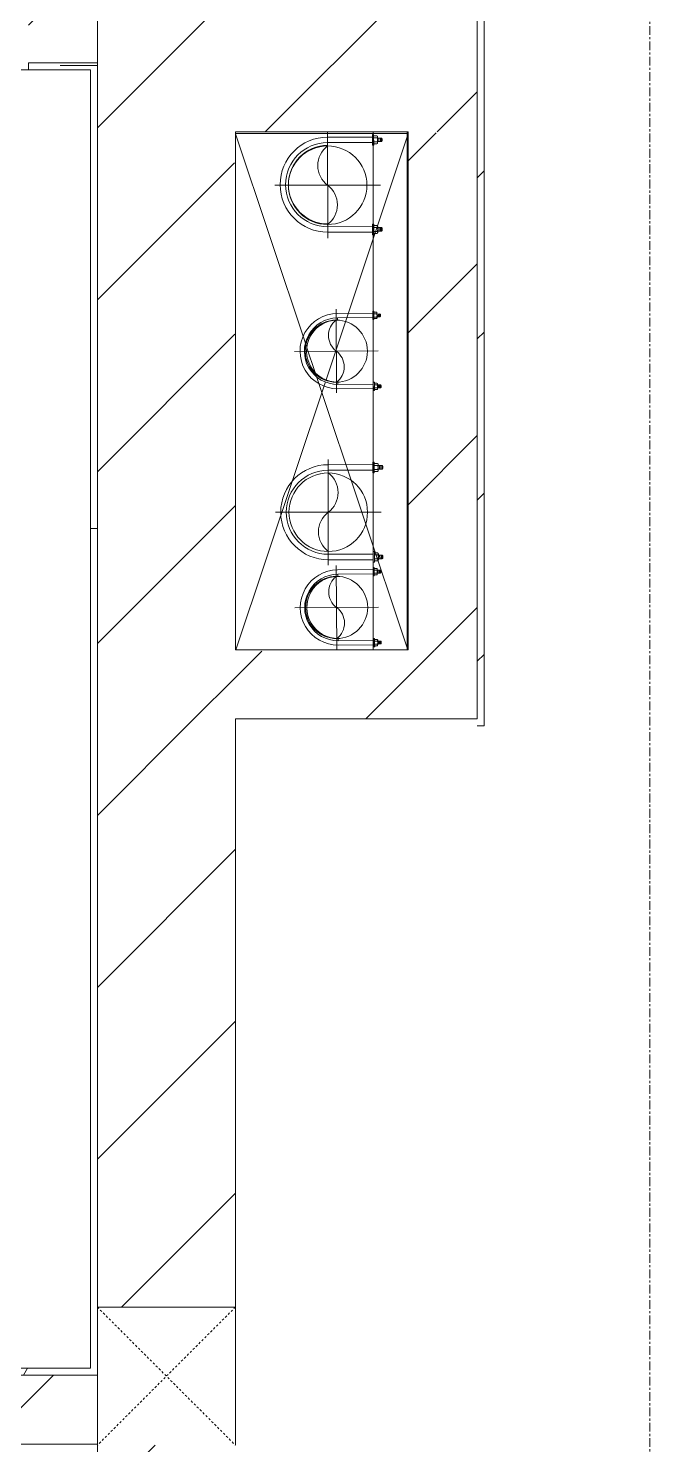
# Model space of a CAD drawing. Header units: millimetres. Extents: x 5357 to 201988, y -16345 to 109895.
# Drawn here: x 41753 to 42653, y 64836 to 66887 of the extents above; entities that cross this region are included whole.
import ezdxf

# ---------------------------------------------------------------- set-up
doc = ezdxf.new("R2010")
doc.units = ezdxf.units.MM
for name, pattern in [('Dash', [6, 3, -3]), ('Grid Line', [22.225, 12.7, -3.175, 3.175, -3.175]), ('IMPORT-CENTER _3_', [10.16, 6.35, -1.27, 1.27, -1.27])]:
    doc.linetypes.add(name, pattern=pattern)
for name, color, linetype, lineweight in [('0-1', 7, 'Continuous', 5), ('0-2', 53, 'Continuous', 9), ('A-CLNG', 13, 'Continuous', 9), ('A-FLOR', 192, 'Continuous', 9), ('A-FLOR-1', 10, 'Continuous', 9), ('A-FLOR-2', 53, 'Continuous', 9), ('A-WALL', 113, 'Continuous', 9), ('A-WALL-1', 9, 'Continuous', 18), ('A-WALL-2', 53, 'Continuous', 9), ('A-WALL-4', 113, 'Continuous', 18), ('A-WALL-PATT-1', 10, 'Continuous', 9), ('A-WALL-PATT-2', 53, 'Continuous', 9), ('A-WALL-PATT-3', 111, 'Continuous', 9), ('G-IMPT', 8, 'Continuous', 9), ('G-IMPT-2', 8, 'IMPORT-CENTER _3_', 9), ('I-WALL-1', 9, 'Continuous', 18), ('I-WALL-2', 53, 'Continuous', 9), ('I-WALL-3', 2, 'Continuous', 18), ('M-EQPM', 50, 'Continuous', 9), ('S-COLS', 52, 'Continuous', 9), ('S-COLS-5', 52, 'Continuous', 18), ('S-COLS-6', 52, 'Dash', 9), ('S-COLS-HDLN', 52, 'Dash', 9), ('S-GRID-1', 1, 'Grid Line', 9)]:
    doc.layers.add(name, color=color, linetype=linetype, lineweight=lineweight)
pattern_1 = [(45, (0, 0), (-116.67262, 116.67262), [])]
pattern_2 = [(0, (0, 0), (894.08, 223.52), [73.762, -596.798, 73.762, -596.798, -3576.32]), (0, (0, 0), (894.08, 223.52), [-1341.12, 73.762, -1267.358, 73.762, -596.798, -1564.64]), (0, (0, 0), (894.08, 223.52), [-3352.8, 73.762, -373.278, 73.762, -1043.838]), (120, (335.28, 111.76), (-640.614, 662.536), [73.762, -596.798, 73.762, -4173.118]), (120, (335.28, 111.76), (-640.614, 662.536), [-744.322, -596.798, 73.762, -1267.358, -2235.2]), (120, (335.28, 111.76), (-640.614, 662.536), [-2682.24, 73.762, -596.798, 73.762, -1490.878]), (120, (335.28, 111.76), (-640.614, 662.536), [-3426.562, -373.278, 73.762, -1043.838]), (240, (447.04, 558.8), (-253.466, -886.056), [73.762, -596.798, 73.762, -4173.118]), (240, (447.04, 558.8), (-253.466, -886.056), [-744.322, -596.798, 73.762, -1267.358, -2235.2]), (240, (447.04, 558.8), (-253.466, -886.056), [-2682.24, 73.762, -596.798, 73.762, -1490.878]), (240, (447.04, 558.8), (-253.466, -886.056), [-3426.562, -373.278, 73.762, -1043.838])]
pattern_3 = [(45, (0, 0), (-124.4508, 124.4508), [])]

# ---------------------------------------------------------------- blocks, each defined once
blk = doc.blocks.new('NCV_TKTC_KET CAU_rvt-1-TKCS_MB SÂN ĐƯỜNG NỘI BỘ')
at = {"layer": 'A-FLOR-1'}
for p, q in [((42402.6, 66936.9), (42402.6, 66736.9)), ((42402.6, 66736.9), (42402.6, 66936.9)), ((42302.6, 66734.9), (42052.7, 66734.9)), ((42052.7, 66734.9), (42052.7, 65986.9)), ((42052.6, 65886.9), (42052.6, 64836.9)), ((42052.6, 64836.9), (42052.6, 65886.9)), ((42402.6, 65886.9), (42275.5, 65886.9)), ((42275.5, 65886.9), (42402.6, 65886.9))]:
    blk.add_line(p, q, dxfattribs=at)
at = {"layer": 'A-FLOR-2'}
for p, q in [((42052.7, 66734.9), (42302.6, 66734.9)), ((42052.7, 65986.9), (42052.7, 66734.9))]:
    blk.add_line(p, q, dxfattribs=at)
blk = doc.blocks.new('NCV_TKTC_TANG 1_rvt-1-TKCS_MB SÂN ĐƯỜNG NỘI BỘ')
at = {"layer": 'A-WALL-PATT-1'}
h = blk.add_hatch(dxfattribs=at)
h.set_pattern_fill('FP_1', color=256, style=0, pattern_type=2)
h.set_pattern_definition(pattern_3)
h.paths.add_polyline_path([(41852.6, 66836.9), (41852.6, 66936.9), (41752.6, 66936.9), (41752.6, 66836.9)])
h.paths.add_polyline_path([(40555.2, 66836.9), (40952.6, 66836.9), (40952.6, 66936.9), (40052.6, 66936.9), (40052.6, 66836.9), (40459.9, 66836.9)])
h = blk.add_hatch(dxfattribs=at)
h.set_pattern_fill('FP_3', color=256, style=0, pattern_type=2)
h.set_pattern_definition(pattern_2)
h.paths.add_polyline_path([(41842.6, 66827), (41852.6, 66827), (41852.5, 66836.9), (41752.6, 66836.9), (41752.6, 66827), (41837.3, 66827)])
h.paths.add_polyline_path([(40229.8, 66827), (40952.6, 66827), (40950.4, 66836.9), (40052.6, 66835.9), (40052.6, 66827), (40062.6, 66827)])
h = blk.add_hatch(dxfattribs=at)
h.set_pattern_fill('FP_3', color=256, style=0, pattern_type=2)
h.set_pattern_definition(pattern_2)
h.paths.add_polyline_path([(41852.6, 64936.9), (41852.6, 66827), (41842.6, 66827), (41842.6, 64936.9)])
h = blk.add_hatch(dxfattribs=at)
h.set_pattern_fill('FP_1', color=256, style=0, pattern_type=2)
h.set_pattern_definition(pattern_3)
h.paths.add_polyline_path([(41670.3, 64836.9), (41852.6, 64836.9), (41852.6, 64936.9), (40052.6, 64936.9), (40052.6, 64836.9), (41624.3, 64836.9)])
h.paths.add_polyline_path([(38152.6, 64836.9), (39952.6, 64836.9), (39952.6, 64936.9), (38152.6, 64936.9), (38152.6, 64842.2)])
h = blk.add_hatch(dxfattribs=at)
h.set_pattern_fill('FP_3', color=256, style=0, pattern_type=2)
h.set_pattern_definition(pattern_2)
h.paths.add_polyline_path([(41586.1, 64936.9), (41842.6, 64936.9), (41842.6, 64946.9), (40062.6, 64946.9), (40062.6, 64936.9), (41568.5, 64936.9)])
at = {"layer": 'A-WALL-PATT-2'}
h = blk.add_hatch(dxfattribs=at)
h.set_pattern_fill('FP_2', color=256, style=0, pattern_type=2)
h.set_pattern_definition(pattern_1)
h.paths.add_polyline_path([(38050.8, 64826.9), (41842.6, 64827.4), (41842.6, 64836.9), (38042.6, 64836.4), (38042.6, 64826.9)])
h = blk.add_hatch(dxfattribs=at)
h.set_pattern_fill('FP_2', color=256, style=0, pattern_type=2)
h.set_pattern_definition(pattern_1)
h.paths.add_polyline_path([(41842.6, 61836.9), (41852.6, 61836.9), (41852.6, 63595.3), (41842.6, 63595.3), (41842.6, 61837)])
h.paths.add_polyline_path([(41852.6, 64685.3), (41852.6, 64685.3), (41852.6, 64836.9), (41842.6, 64836.9), (41842.6, 64685.3)])
at = {"layer": 'A-WALL-1'}
for p, q in [((41852.6, 66836.9), (41852.6, 66936.9)), ((41852.6, 64936.9), (40052.6, 64936.9)), ((41852.6, 64836.9), (41852.6, 64936.9)), ((40052.6, 64836.9), (41852.6, 64836.9))]:
    blk.add_line(p, q, dxfattribs=at)
at = {"layer": 'A-WALL-2'}
for p, q in [((41852.6, 66837), (41752.6, 66837)), ((41752.6, 66836.9), (41852.6, 66836.9))]:
    blk.add_line(p, q, dxfattribs=at)
at = {"layer": 'I-WALL-1'}
for p, q in [((41752.6, 66836.9), (41752.6, 66827)), ((41852.6, 66827), (41852.6, 66837)), ((41752.6, 66827), (41842.6, 66827)), ((41842.6, 66827), (41842.6, 64946.9)), ((41852.6, 64936.9), (41852.6, 66827)), ((40062.6, 64936.9), (41842.6, 64936.9)), ((41842.6, 64946.9), (41651, 64946.9)), ((41842.6, 64936.9), (41852.6, 64936.9)), ((41842.6, 64836.9), (40052.6, 64836.9)), ((41852.6, 64836.9), (41842.6, 64836.9)), ((41852.6, 64685.3), (41852.6, 64836.9))]:
    blk.add_line(p, q, dxfattribs=at)
at = {"layer": 'I-WALL-2'}
blk.add_line((41752.6, 66827), (40952.6, 66827), dxfattribs=at)
blk = doc.blocks.new('TKTC_XREF_251221_MB TANG 1 - TKTC_XREF_260130_MB TANG 1_dwg_CUM U_DN100-4202115-TKCS_MB SÂN ĐƯỜNG NỘI BỘ')
at = {"layer": 'G-IMPT'}
for p, q in [((-79.1, 66.6), (-79.1, 63.4)), ((-76.6, 66.6), (-76.6, 63.4)), ((-74.6, 66.6), (-74.6, 63.4)), ((-72.7, 69.3), (-72.7, 60.7)), ((-66.9, 67.9), (-71.7, 67.9)), ((-66.9, 62.1), (-71.7, 62.1)), ((-65, 69), (0, 69)), ((-79.1, -63.4), (-79.1, -66.6)), ((-76.6, -63.4), (-76.6, -66.6)), ((-74.6, -63.4), (-74.6, -66.6)), ((-72.7, -60.7), (-72.7, -69.3)), ((-66.9, -62.1), (-71.7, -62.1)), ((-66.9, -67.9), (-71.7, -67.9)), ((-65, -69), (0, -69))]:
    blk.add_line(p, q, dxfattribs=at)
at = {"layer": 'G-IMPT', "flags": 128}
for points in [[(-72.7, 67.6), (-78.1, 67.6), (-78.1, 62.4), (-72.7, 62.4)], [(-71.7, 59.2), (-66.9, 59.2), (-66.9, 70.8), (-71.7, 70.8)], [(-66.9, 70.8), (-66.9, 72.7), (-65, 72.7), (-65, 57.3), (-66.9, 57.3), (-66.9, 59.2)], [(-65, 61), (0, 61), (0, 57)], [(-72.7, -62.4), (-78.1, -62.4), (-78.1, -67.6), (-72.7, -67.6)], [(-71.7, -70.8), (-66.9, -70.8), (-66.9, -59.2), (-71.7, -59.2)], [(-66.9, -59.2), (-66.9, -57.3), (-65, -57.3), (-65, -72.7), (-66.9, -72.7), (-66.9, -70.8)], [(-65, -61), (0, -61), (0, -57)]]:
    blk.add_lwpolyline(points, dxfattribs=at)
at = {"layer": 'G-IMPT'}
for centre, radius, start, end in [((-78.1, 66.6), 0.96, 90, 180), ((-78.1, 63.4), 0.96, 180, 270), ((-71.1, 69.3), 1.56, 112.6199, 247.3801), ((-67.9, 65), 4.8, 143.1301, 216.8699), ((-71.1, 60.7), 1.56, 112.6199, 247.3801), ((0, 0), 69, 270, 90), ((0, 0), 61, 270, 90), ((0, 0), 57, 270, 90), ((-78.1, -63.4), 0.96, 90, 180), ((-78.1, -66.6), 0.96, 180, 270), ((-71.1, -60.7), 1.56, 112.6199, 247.3801), ((-67.9, -65), 4.8, 143.1301, 216.8699), ((-71.1, -69.3), 1.56, 112.6199, 247.3801)]:
    blk.add_arc(centre, radius, start, end, dxfattribs=at)
blk = doc.blocks.new('TKTC_XREF_251221_MB TANG 1 - TKTC_XREF_260130_MB TANG 1_dwg_$cc-4202117-TKCS_MB SÂN ĐƯỜNG NỘI BỘ')
at = {"layer": 'G-IMPT'}
blk.add_circle((0, 0), 0.5, dxfattribs=at)
for centre, radius, start, end in [((0, 0), 0.5, 90, 270), ((0.188, 0.25), 0.313, 126.8699, 233.1301), ((-0.188, -0.25), 0.313, 306.8699, 53.1301)]:
    blk.add_arc(centre, radius, start, end, dxfattribs=at)
at = {"layer": 'G-IMPT-2'}
for p, q in [((0, -0.673), (0, 0.673)), ((-0.673, 0), (0.673, 0))]:
    blk.add_line(p, q, dxfattribs=at)
blk = doc.blocks.new('TKTC_XREF_251221_MB TANG 1 - TKTC_XREF_260130_MB TANG 1_dwg_$cc-V266-TKCS_MB SÂN ĐƯỜNG NỘI BỘ')
at = {"layer": 'G-IMPT'}
blk.add_circle((0, 0), 0.5, dxfattribs=at)
for centre, radius, start, end in [((0, 0), 0.5, 90, 270), ((0.188, 0.25), 0.313, 126.8699, 233.1301), ((-0.188, -0.25), 0.313, 306.8699, 53.1301)]:
    blk.add_arc(centre, radius, start, end, dxfattribs=at)
at = {"layer": 'G-IMPT-2'}
for p, q in [((0, -0.673), (0, 0.673)), ((-0.673, 0), (0.673, 0))]:
    blk.add_line(p, q, dxfattribs=at)
blk = doc.blocks.new('TKTC_XREF_251221_MB TANG 1 - TKTC_XREF_260130_MB TANG 1_dwg_CUM U_DN100-4202112-TKCS_MB SÂN ĐƯỜNG NỘI BỘ')
at = {"layer": 'G-IMPT'}
for p, q in [((-79.1, 66.6), (-79.1, 63.4)), ((-76.6, 66.6), (-76.6, 63.4)), ((-74.6, 66.6), (-74.6, 63.4)), ((-72.7, 69.3), (-72.7, 60.7)), ((-66.9, 67.9), (-71.7, 67.9)), ((-66.9, 62.1), (-71.7, 62.1)), ((-65, 69), (0, 69)), ((-72.7, -60.7), (-72.7, -69.3)), ((-79.1, -63.4), (-79.1, -66.6)), ((-76.6, -63.4), (-76.6, -66.6)), ((-74.6, -63.4), (-74.6, -66.6)), ((-66.9, -62.1), (-71.7, -62.1)), ((-66.9, -67.9), (-71.7, -67.9)), ((-65, -69), (0, -69))]:
    blk.add_line(p, q, dxfattribs=at)
at = {"layer": 'G-IMPT', "flags": 128}
for points in [[(-72.7, 67.6), (-78.1, 67.6), (-78.1, 62.4), (-72.7, 62.4)], [(-71.7, 59.2), (-66.9, 59.2), (-66.9, 70.8), (-71.7, 70.8)], [(-66.9, 70.8), (-66.9, 72.7), (-65, 72.7), (-65, 57.3), (-66.9, 57.3), (-66.9, 59.2)], [(-65, 61), (0, 61), (0, 57)], [(-71.7, -70.8), (-66.9, -70.8), (-66.9, -59.2), (-71.7, -59.2)], [(-66.9, -59.2), (-66.9, -57.3), (-65, -57.3), (-65, -72.7), (-66.9, -72.7), (-66.9, -70.8)], [(-65, -61), (0, -61), (0, -57)], [(-72.7, -62.4), (-78.1, -62.4), (-78.1, -67.6), (-72.7, -67.6)]]:
    blk.add_lwpolyline(points, dxfattribs=at)
at = {"layer": 'G-IMPT'}
for centre, radius, start, end in [((-78.1, 66.6), 0.96, 90, 180), ((-78.1, 63.4), 0.96, 180, 270), ((-71.1, 69.3), 1.56, 112.6199, 247.3801), ((-67.9, 65), 4.8, 143.1301, 216.8699), ((-71.1, 60.7), 1.56, 112.6199, 247.3801), ((0, 0), 69, 270, 90), ((0, 0), 61, 270, 90), ((0, 0), 57, 270, 90), ((-71.1, -60.7), 1.56, 112.6199, 247.3801), ((-78.1, -63.4), 0.96, 90, 180), ((-78.1, -66.6), 0.96, 180, 270), ((-67.9, -65), 4.8, 143.1301, 216.8699), ((-71.1, -69.3), 1.56, 112.6199, 247.3801)]:
    blk.add_arc(centre, radius, start, end, dxfattribs=at)
blk = doc.blocks.new('TKTC_XREF_251221_MB TANG 1 - TKTC_XREF_260130_MB TANG 1_dwg_$cc-4202114-TKCS_MB SÂN ĐƯỜNG NỘI BỘ')
at = {"layer": 'G-IMPT'}
blk.add_circle((0, 0), 0.5, dxfattribs=at)
for centre, radius, start, end in [((0, 0), 0.5, 90, 270), ((0.188, 0.25), 0.313, 126.8699, 233.1301), ((-0.188, -0.25), 0.313, 306.8699, 53.1301)]:
    blk.add_arc(centre, radius, start, end, dxfattribs=at)
at = {"layer": 'G-IMPT-2'}
for p, q in [((0, -0.673), (0, 0.673)), ((-0.673, 0), (0.673, 0))]:
    blk.add_line(p, q, dxfattribs=at)
blk = doc.blocks.new('TKTC_XREF_251221_MB TANG 1 - TKTC_XREF_260130_MB TANG 1_dwg_$cc-4202118-TKCS_MB SÂN ĐƯỜNG NỘI BỘ')
at = {"layer": 'G-IMPT'}
blk.add_circle((0, 0), 0.5, dxfattribs=at)
for centre, radius, start, end in [((0, 0), 0.5, 90, 270), ((0.188, 0.25), 0.313, 126.8699, 233.1301), ((-0.188, -0.25), 0.313, 306.8699, 53.1301)]:
    blk.add_arc(centre, radius, start, end, dxfattribs=at)
at = {"layer": 'G-IMPT-2'}
for p, q in [((0, -0.673), (0, 0.673)), ((-0.673, 0), (0.673, 0))]:
    blk.add_line(p, q, dxfattribs=at)
blk = doc.blocks.new('TKTC_XREF_251221_MB TANG 1 - TKTC_XREF_260130_MB TANG 1_dwg-4202109-TKCS_MB SÂN ĐƯỜNG NỘI BỘ')
at = {"layer": 'G-IMPT'}
blk.add_line((-160899.7, -335359.7), (-160899.7, -334609.7), dxfattribs=at)
at = {"layer": 'G-IMPT', "flags": 128}
blk.add_lwpolyline([(-160874, -334609.7), (-160850.5, -334609.9), (-160850.5, -335359.7)], dxfattribs=at)
for name, p, xscale, yscale, zscale, rotation in [('TKTC_XREF_251221_MB TANG 1 - TKTC_XREF_260130_MB TANG 1_dwg_$cc-4202114-TKCS_MB SÂN ĐƯỜNG NỘI BỘ', (-160965.6, -334686.8), 113.7150000000092, 113.7150000000092, 113.7150000000092, 0.04476088158440977), ('TKTC_XREF_251221_MB TANG 1 - TKTC_XREF_260130_MB TANG 1_dwg_CUM U_DN100-4202112-TKCS_MB SÂN ĐƯỜNG NỘI BỘ', (-160965.6, -334686), 0.9975000000000005, 0.9975000000000005, 0.9975000000000005, 180.0467435561312), ('TKTC_XREF_251221_MB TANG 1 - TKTC_XREF_260130_MB TANG 1_dwg_$cc-4202118-TKCS_MB SÂN ĐƯỜNG NỘI BỘ', (-160953, -334927.1), 90.0000000000512, 90.0000000000512, 90.0000000000512, 0.419778997776333), ('TKTC_XREF_251221_MB TANG 1 - TKTC_XREF_260130_MB TANG 1_dwg_CUM U_DN100-4202112-TKCS_MB SÂN ĐƯỜNG NỘI BỘ', (-160964.7, -335160.3), 0.9974999999999966, 0.9974999999999966, 0.9974999999999966, 180.0467435564899), ('TKTC_XREF_251221_MB TANG 1 - TKTC_XREF_260130_MB TANG 1_dwg_$cc-4202117-TKCS_MB SÂN ĐƯỜNG NỘI BỘ', (-160952.6, -335298.2), 90.0000000000512, 90.0000000000512, 90.0000000000512, 0.419778997776333)]:
    blk.add_blockref(name, p, dxfattribs=dict(xscale=xscale, yscale=yscale, zscale=zscale, rotation=rotation))
at = {"extrusion": (0, 0, -1)}
for name, p, xscale, yscale, zscale, rotation in [('TKTC_XREF_251221_MB TANG 1 - TKTC_XREF_260130_MB TANG 1_dwg_CUM U_DN100-4202115-TKCS_MB SÂN ĐƯỜNG NỘI BỘ', (160951.1, -334927.1), 0.7894736842105242, 0.7894736842105242, -0.7894736842105241, 359.5802210006287), ('TKTC_XREF_251221_MB TANG 1 - TKTC_XREF_260130_MB TANG 1_dwg_$cc-V266-TKCS_MB SÂN ĐƯỜNG NỘI BỘ', (160964.7, -335160.3), 113.7150000000092, 113.7150000000092, -113.7150000000092, 179.9532564459116), ('TKTC_XREF_251221_MB TANG 1 - TKTC_XREF_260130_MB TANG 1_dwg_CUM U_DN100-4202115-TKCS_MB SÂN ĐƯỜNG NỘI BỘ', (160950.7, -335298.2), 0.7894736842105242, 0.7894736842105242, -0.7894736842105241, 359.5802210006287)]:
    blk.add_blockref(name, p, dxfattribs=dict(at, xscale=xscale, yscale=yscale, zscale=zscale, rotation=rotation))
blk = doc.blocks.new('TKTC_XREF_251221_MB TANG 1 - TKTC_XREF_251221_MB TANG 1-2038492-TKCS_MB SÂN ĐƯỜNG NỘI BỘ')
blk.add_blockref('TKTC_XREF_251221_MB TANG 1 - TKTC_XREF_260130_MB TANG 1_dwg-4202109-TKCS_MB SÂN ĐƯỜNG NỘI BỘ', (169499.1, 384109.7))
blk = doc.blocks.new('G1_SOF - BO TRU - 200x200-3050151-TKCS_MB SÂN ĐƯỜNG NỘI BỘ')
at = {"layer": 'S-COLS-HDLN'}
for p, q in [((-100, 100), (100, -100)), ((100, 100), (-100, -100))]:
    blk.add_line(p, q, dxfattribs=at)

msp = doc.modelspace()

# ---------------------------------------------------------------- hatches: boundary and pattern name
at = {"layer": 'A-WALL-PATT-3'}
h = msp.add_hatch(dxfattribs=at)
h.set_pattern_fill('FP_2', color=256, style=0, pattern_type=2)
h.set_pattern_definition(pattern_1)
h.paths.add_polyline_path([(42412.6, 65876.9), (42412.6, 70046.9), (42402.6, 70046.9), (42402.6, 65876.9)])
h = msp.add_hatch(dxfattribs=at)
h.set_pattern_fill('FP_1', color=256, style=0, pattern_type=2)
h.set_pattern_definition(pattern_3)
h.paths.add_polyline_path([(42052.5, 66736.9), (42402.6, 66736.9), (42402.4, 66936.9), (41852.6, 66936.9), (41852.6, 66736.9), (42052, 66736.9)])
h = msp.add_hatch(dxfattribs=at)
h.set_pattern_fill('FP_1', color=256, style=0, pattern_type=2)
h.set_pattern_definition(pattern_3)
h.paths.add_polyline_path([(42052.6, 65886.9), (42051, 66736.9), (41852.6, 66734.9), (41852.6, 65886.9), (42052.5, 65886.9)])
h = msp.add_hatch(dxfattribs=at)
h.set_pattern_fill('FP_1', color=256, style=0, pattern_type=2)
h.set_pattern_definition(pattern_3)
h.paths.add_polyline_path([(42302.7, 65986.9), (42402.6, 65986.9), (42402.6, 66736.9), (42302.6, 66734.9), (42302.6, 65986.9)])
h = msp.add_hatch(dxfattribs=at)
h.set_pattern_fill('FP_1', color=256, style=0, pattern_type=2)
h.set_pattern_definition(pattern_3)
h.paths.add_polyline_path([(42402.6, 65886.9), (42402.6, 65887.8), (42402.6, 65986.9), (42052.6, 65984.9), (42052.7, 65886.9), (42361.4, 65886.9)])
h = msp.add_hatch(dxfattribs=at)
h.set_pattern_fill('FP_1', color=256, style=0, pattern_type=2)
h.set_pattern_definition(pattern_3)
h.paths.add_polyline_path([(42052.6, 61836.9), (42052.4, 63595.3), (41852.6, 63595.3), (41852.6, 61836.9), (42052.5, 61836.9)])
h.paths.add_polyline_path([(42052.4, 64685.3), (42052.6, 64685.3), (42052.4, 64835.3), (41852.6, 64835.3), (41852.6, 64685.3), (41892.6, 64685.3)])
h.paths.add_polyline_path([(42052.6, 65035.3), (42052.5, 65886.9), (41852.6, 65886.9), (41852.6, 65035.3), (42052.5, 65035.3)])

# ---------------------------------------------------------------- linework, layer by layer
at = {"layer": '0-2'}
for p, q in [((42153.9, 66431.2), (42052.7, 66734.2)), ((42183.8, 66378.2), (42302.6, 66734)), ((42155.4, 66426.8), (42153.9, 66431.2)), ((42168.1, 66388.6), (42156.2, 66424.4)), ((42169.6, 66384.1), (42168.6, 66387.2)), ((42053.2, 65986.9), (42182.8, 66375.2)), ((42302.3, 65986.8), (42170.1, 66382.8))]:
    msp.add_line(p, q, dxfattribs=at)
at = {"layer": 'A-CLNG'}
msp.add_line((42052.7, 66734.9), (42302.6, 66734.9), dxfattribs=at)
at = {"layer": 'A-FLOR'}
msp.add_line((42052.6, 64836.9), (42052.6, 65035.3), dxfattribs=at)
at = {"layer": 'A-WALL'}
for p, q in [((42052.6, 65035.3), (42052.6, 65886.9)), ((41852.6, 65035.3), (42052.6, 65035.3))]:
    msp.add_line(p, q, dxfattribs=at)
at = {"layer": 'A-WALL-4'}
for p, q in [((42402.6, 66736.9), (42402.6, 70036.9)), ((41852.6, 66936.9), (41852.6, 65035.3)), ((42052.6, 66736.9), (42302.6, 66736.9)), ((42052.6, 65986.9), (42052.6, 66736.9)), ((42302.6, 66736.9), (42302.6, 65986.9)), ((42302.6, 65986.9), (42052.6, 65986.9)), ((42052.6, 65886.9), (42402.6, 65886.9))]:
    msp.add_line(p, q, dxfattribs=at)
at = {"layer": 'I-WALL-3'}
for p, q in [((42402.6, 70036.9), (42402.6, 65886.9)), ((42412.6, 65876.9), (42412.6, 70046.9)), ((42402.6, 65876.9), (42412.6, 65876.9))]:
    msp.add_line(p, q, dxfattribs=at)
at = {"layer": 'S-COLS'}
msp.add_line((42052.6, 65035.3), (41852.6, 65035.3), dxfattribs=at)
at = {"layer": 'S-COLS-5'}
for p, q in [((41852.6, 65035.3), (41852.6, 64835.3)), ((42052.6, 64835.3), (42052.6, 65035.3))]:
    msp.add_line(p, q, dxfattribs=at)
at = {"layer": 'S-GRID-1'}
msp.add_line((42652.6, 20960.6), (42652.6, 80482.7), dxfattribs=at)

# ---------------------------------------------------------------- block references
at = {"layer": '0-1'}
for name in ['NCV_TKTC_KET CAU_rvt-1-TKCS_MB SÂN ĐƯỜNG NỘI BỘ', 'NCV_TKTC_TANG 1_rvt-1-TKCS_MB SÂN ĐƯỜNG NỘI BỘ']:
    msp.add_blockref(name, (0, 0), dxfattribs=at)
at = {"layer": 'M-EQPM'}
msp.add_blockref('TKTC_XREF_251221_MB TANG 1 - TKTC_XREF_251221_MB TANG 1-2038492-TKCS_MB SÂN ĐƯỜNG NỘI BỘ', (33652.6, 17236.9), dxfattribs=at)
at = {"layer": 'S-COLS-6'}
msp.add_blockref('G1_SOF - BO TRU - 200x200-3050151-TKCS_MB SÂN ĐƯỜNG NỘI BỘ', (41952.6, 64935.3), dxfattribs=at)

doc.saveas('drawing.dxf')
